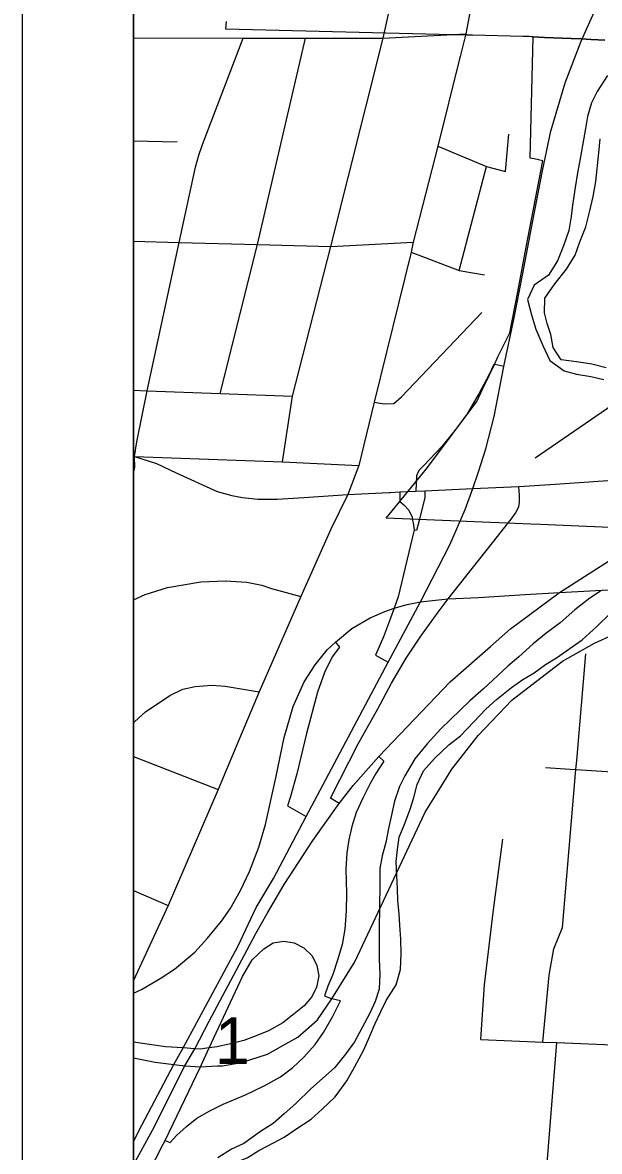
# Model space of a CAD drawing. Extents: x -18.8 to 34, y 0 to 22.
# Drawn here: x 23.417 to 23.937, y 15.898 to 16.917 of the extents above; entities that cross this region are included whole.
import ezdxf

# ---------------------------------------------------------------- set-up
doc = ezdxf.new("R2010")
doc.units = 0
for name, color, linetype in [('GM_X_City_Street', 7, 'Continuous'), ('GM_X_Corporation', 7, 'Continuous'), ('GM_X_County_Road', 7, 'Continuous'), ('GM_X_Interchange_Ramps', 7, 'Continuous'), ('GM_X_Interstate_Route', 7, 'Continuous'), ('GM_X_Minor_River', 7, 'Continuous'), ('GM_X_Section_Text', 7, 'Continuous'), ('GM_X_State_Route', 7, 'Continuous'), ('SH_Data', 7, 'Continuous')]:
    doc.layers.add(name, color=color, linetype=linetype)

msp = doc.modelspace()

# ---------------------------------------------------------------- linework, layer by layer
at = {"layer": 'GM_X_City_Street'}
for p, q in [((23.7419, 16.9026), (23.7515, 16.9457)), ((23.8523, 16.7824), (23.8554, 16.8161)), ((23.5167, 16.81), (23.5561, 16.8092)), ((23.8104, 16.6932), (23.8351, 16.7869)), ((23.5167, 16.2545), (23.593, 16.2247)), ((23.5167, 16.1336), (23.548, 16.1201))]:
    msp.add_line(p, q, dxfattribs=at)
for points in [[(23.5167, 16.9029), (23.6156, 16.9027), (23.6719, 16.9027), (23.7419, 16.9026), (23.8166, 16.9065)], [(23.5167, 16.5098), (23.5179, 16.5156), (23.5177, 16.5254), (23.5197, 16.5384), (23.529, 16.5846), (23.5579, 16.7183), (23.5726, 16.7863), (23.5755, 16.797), (23.5789, 16.8068), (23.6156, 16.9027)], [(23.5948, 16.5821), (23.6285, 16.7164), (23.6719, 16.9027)], [(23.6512, 16.5205), (23.6602, 16.5796), (23.6946, 16.7146), (23.7419, 16.9026)], [(23.879, 16.524), (23.9538, 16.5754), (24.0448, 16.638), (24.0902, 16.6692), (24.1768, 16.7216), (24.3322, 16.8061), (24.3481, 16.8134), (24.3508, 16.8146), (24.3514, 16.8152), (24.3521, 16.8161), (24.3526, 16.8174), (24.3532, 16.8205), (24.3539, 16.8254)], [(23.7911, 16.8051), (23.8351, 16.7869), (23.8523, 16.7824)], [(23.5167, 16.7194), (23.5579, 16.7183), (23.6285, 16.7164), (23.6946, 16.7146), (23.7691, 16.7186)], [(23.7671, 16.7095), (23.8104, 16.6932), (23.8333, 16.6891)], [(23.7337, 16.5744), (23.7427, 16.5727), (23.7516, 16.573), (23.7585, 16.5792), (23.8308, 16.6553)], [(23.5167, 16.585), (23.529, 16.5846), (23.5948, 16.5821), (23.6602, 16.5796)], [(23.5177, 16.5254), (23.6512, 16.5205), (23.7201, 16.5172)], [(23.5167, 16.3959), (23.5272, 16.4007), (23.5475, 16.407), (23.5773, 16.4121), (23.5997, 16.4131), (23.619, 16.412), (23.6326, 16.4092), (23.6413, 16.4062), (23.6677, 16.3991)], [(23.886, 15.997), (23.8917, 16.0573), (23.8957, 16.0812), (23.9037, 16.1003), (23.9158, 16.243), (23.9165, 16.2509), (23.9247, 16.3471)], [(23.5167, 16.2849), (23.5178, 16.2862), (23.5274, 16.2949), (23.5494, 16.3097), (23.5613, 16.3154), (23.5723, 16.3179), (23.5875, 16.3191), (23.5994, 16.3181), (23.63, 16.3128)], [(23.8882, 16.2448), (23.9107, 16.2433), (23.9158, 16.243), (23.967, 16.2396)], [(23.8299, 15.9993), (23.8333, 16.0486), (23.8415, 16.1164), (23.8499, 16.18)], [(23.8299, 15.9993), (23.886, 15.997), (23.8985, 15.9965), (24.0134, 15.9918), (24.0142, 15.9918), (24.029, 15.9918), (24.0409, 15.9953), (24.0741, 16.0047), (24.0864, 16.0082), (24.1043, 16.0107), (24.1094, 16.0108), (24.1126, 16.0109), (24.1271, 16.0097), (24.1911, 16.0046)], [(23.8616, 15.5255), (23.859, 15.5876), (23.8715, 15.7559), (23.8717, 15.7585), (23.882, 15.7917), (23.8842, 15.8191), (23.8847, 15.8241), (23.8985, 15.9965)]]:
    msp.add_lwpolyline(points, dxfattribs=at)
at = {"layer": 'GM_X_Corporation'}
for points in [[(23.9419, 16.901), (23.9296, 16.9016), (23.9205, 16.902), (23.9114, 16.9023), (23.8875, 16.9034), (23.8824, 16.9037), (23.8773, 16.9039), (23.8757, 16.904), (23.8737, 16.9041), (23.8678, 16.9043), (23.8225, 16.9054), (23.8165, 16.9055), (23.6001, 16.9108), (23.6005, 16.9177)], [(23.974, 16.46), (23.8837, 16.4638), (23.8751, 16.4641), (23.7445, 16.4695), (23.7782, 16.5109), (23.7819, 16.5153), (23.8263, 16.5749), (23.8319, 16.5865), (23.8343, 16.5913), (23.8376, 16.5984), (23.839, 16.6013), (23.8407, 16.6048), (23.841, 16.6056), (23.8455, 16.6158), (23.8561, 16.6369), (23.8633, 16.6738), (23.871, 16.714), (23.8858, 16.7921), (23.878, 16.7938), (23.8745, 16.7944), (23.8773, 16.9039), (23.8824, 16.9037), (23.8875, 16.9034), (23.9114, 16.9023), (23.9205, 16.902), (23.9296, 16.9016), (23.9419, 16.901)]]:
    msp.add_lwpolyline(points, dxfattribs=at)
at = {"layer": 'GM_X_County_Road'}
msp.add_line((23.8166, 16.9065), (23.8114, 16.8862), dxfattribs=at)
for points in [[(23.8857, 17.5464), (23.8792, 17.4794), (23.876, 17.4314), (23.8714, 17.3668), (23.8676, 17.316), (23.8672, 17.3094), (23.8539, 17.1368), (23.8508, 17.1016), (23.849, 17.0852), (23.846, 17.0691), (23.824, 16.9468), (23.8166, 16.9065)], [(23.8114, 16.8862), (23.8108, 16.8841), (23.7911, 16.8051), (23.7691, 16.7186), (23.7671, 16.7095), (23.7337, 16.5744), (23.7201, 16.5172), (23.7101, 16.4909), (23.6946, 16.4598), (23.6677, 16.3991), (23.63, 16.3128), (23.6122, 16.2707), (23.593, 16.2247), (23.548, 16.1201), (23.5167, 16.0526)], [(23.5177, 16.5254), (23.5376, 16.5188), (23.5552, 16.5106), (23.5922, 16.4936), (23.6055, 16.4902), (23.6149, 16.4884), (23.629, 16.4868), (23.6464, 16.4868), (23.6703, 16.4883)], [(23.7796, 16.4943), (23.8228, 16.4964), (23.8643, 16.4982), (23.897, 16.5004), (23.979, 16.5059), (24.0402, 16.5062), (24.0832, 16.5048), (24.1329, 16.5028), (24.1527, 16.5011)], [(23.6703, 16.4883), (23.7101, 16.4909), (23.7472, 16.4929)], [(23.7472, 16.4929), (23.7481, 16.4929), (23.7568, 16.4933), (23.7713, 16.4939), (23.7796, 16.4943)]]:
    msp.add_lwpolyline(points, dxfattribs=at)
at = {"layer": 'GM_X_Interchange_Ramps'}
for p, q in [((23.8509, 16.6065), (23.8427, 16.6082)), ((23.7716, 16.501), (23.7713, 16.4939)), ((23.7568, 16.4933), (23.7568, 16.4848))]:
    msp.add_line(p, q, dxfattribs=at)
for points in [[(23.8427, 16.6082), (23.8416, 16.6084), (23.8374, 16.5991), (23.8281, 16.5818)], [(23.8281, 16.5818), (23.8275, 16.5808), (23.8176, 16.5638), (23.8066, 16.5487), (23.7948, 16.5344), (23.784, 16.5228), (23.7785, 16.5171), (23.7741, 16.5126), (23.7721, 16.5079), (23.7716, 16.501)], [(23.7796, 16.4943), (23.7796, 16.4884), (23.7743, 16.4676)], [(23.8537, 16.4641), (23.8575, 16.4688), (23.8614, 16.4742), (23.8644, 16.4798), (23.865, 16.4841), (23.865, 16.4878), (23.8649, 16.4907), (23.8646, 16.4941), (23.8643, 16.4982)], [(23.7568, 16.4848), (23.7605, 16.4817), (23.7652, 16.4769), (23.768, 16.4705), (23.7685, 16.4679)], [(23.7685, 16.4679), (23.7689, 16.4653), (23.7699, 16.4592), (23.7554, 16.3988), (23.7517, 16.3884), (23.7486, 16.3795), (23.7423, 16.3627), (23.7349, 16.346), (23.7463, 16.3396)], [(23.7022, 16.2122), (23.6943, 16.217), (23.7194, 16.266), (23.737, 16.2976), (23.7494, 16.3207), (23.7627, 16.3434), (23.776, 16.3631), (23.7914, 16.3848), (23.8006, 16.3968), (23.845, 16.4531), (23.8537, 16.4641)], [(23.7743, 16.4676), (23.7719, 16.4585), (23.7699, 16.4592)], [(23.6988, 16.3577), (23.7026, 16.3533), (23.6959, 16.3445), (23.6889, 16.3304), (23.6826, 16.3127), (23.6729, 16.2755), (23.664, 16.2389), (23.6582, 16.2184), (23.6555, 16.2102), (23.6726, 16.2006)], [(23.738, 16.2546), (23.7426, 16.2505), (23.7353, 16.2392), (23.73, 16.2295), (23.7236, 16.217), (23.7177, 16.2041), (23.7135, 16.1916), (23.7108, 16.1795), (23.709, 16.1676), (23.7083, 16.153), (23.7089, 16.1313), (23.7086, 16.1154), (23.7072, 16.0987), (23.7048, 16.085), (23.7008, 16.071), (23.6965, 16.0579), (23.6919, 16.0474), (23.6889, 16.0388), (23.6957, 16.036)], [(23.5453, 15.9083), (23.5771, 15.9745), (23.585, 15.9917), (23.6149, 16.0561), (23.6239, 16.0711), (23.6344, 16.0812), (23.6428, 16.0865), (23.6522, 16.0881), (23.6617, 16.0864), (23.6704, 16.0819), (23.6779, 16.0749), (23.6822, 16.066), (23.6838, 16.0566), (23.6817, 16.0463), (23.6772, 16.0375), (23.6708, 16.0298), (23.6616, 16.0224), (23.6515, 16.0144), (23.6385, 16.0072), (23.6273, 16.0026), (23.6161, 15.9983), (23.6031, 15.995), (23.5919, 15.9926), (23.5854, 15.9918)], [(23.5453, 15.9083), (23.5498, 15.9063), (23.5555, 15.9126), (23.5646, 15.9207), (23.5738, 15.9282), (23.5855, 15.935), (23.5977, 15.9408), (23.6178, 15.9494), (23.6345, 15.9576), (23.6493, 15.9657), (23.6603, 15.9739), (23.6704, 15.9833), (23.6806, 15.9948), (23.6882, 16.0055), (23.6962, 16.0196), (23.7033, 16.0341), (23.6957, 16.036)], [(23.5847, 15.9917), (23.5791, 15.9909), (23.5769, 15.9906), (23.572, 15.991), (23.5614, 15.9917), (23.5456, 15.9927), (23.5167, 15.9968)], [(23.5167, 15.8582), (23.5296, 15.8778), (23.5436, 15.9049), (23.5453, 15.9083)]]:
    msp.add_lwpolyline(points, dxfattribs=at)
at = {"layer": 'GM_X_Interstate_Route'}
for points in [[(23.8509, 16.6065), (23.86, 16.6503), (23.8675, 16.689), (23.8769, 16.7378), (23.8856, 16.7829), (23.8932, 16.8187), (23.9061, 16.8623), (23.9204, 16.8999), (23.9323, 16.9262)], [(23.5167, 15.9072), (23.5243, 15.9219), (23.5531, 15.9767), (23.5614, 15.9917), (23.6107, 16.0833), (23.6275, 16.1185), (23.6429, 16.1446), (23.6726, 16.2006), (23.7463, 16.3396), (23.7756, 16.3942), (23.8019, 16.4455), (23.8158, 16.4775), (23.8228, 16.4964), (23.828, 16.5115), (23.8346, 16.5321), (23.8421, 16.5613), (23.8509, 16.6065)], [(23.8386, 16.3539), (23.8567, 16.3698), (23.9009, 16.4027), (23.9526, 16.4357), (24.0061, 16.4655), (24.0419, 16.4838)], [(23.6272, 16.0949), (23.6373, 16.1129), (23.6526, 16.139), (23.6785, 16.1787), (23.7022, 16.2122), (23.715, 16.2285), (23.738, 16.2546), (23.8023, 16.3221), (23.8386, 16.3539)], [(23.585, 16.0157), (23.6191, 16.0803), (23.6272, 16.0949)], [(23.5167, 15.8861), (23.5338, 15.9175), (23.5631, 15.9754), (23.572, 15.991), (23.585, 16.0157)]]:
    msp.add_lwpolyline(points, dxfattribs=at)
at = {"layer": 'GM_X_Minor_River'}
for points in [[(23.9442, 16.869), (23.9348, 16.8547), (23.9297, 16.8442), (23.9261, 16.8321), (23.9244, 16.8211), (23.9218, 16.8059), (23.9193, 16.7923), (23.9172, 16.7813), (23.915, 16.768), (23.9128, 16.7521), (23.9115, 16.7419), (23.9093, 16.729), (23.9045, 16.7154), (23.8993, 16.7018), (23.8911, 16.689), (23.8781, 16.6798), (23.8721, 16.667), (23.8757, 16.6532), (23.8796, 16.6402), (23.8858, 16.6253), (23.8923, 16.6118), (23.9051, 16.6025), (23.9164, 16.5996), (23.9293, 16.5975), (23.941, 16.5946)], [(23.9431, 16.6052), (23.9302, 16.6085), (23.9162, 16.6106), (23.9026, 16.6124), (23.8952, 16.6236), (23.8932, 16.6354), (23.8899, 16.6453), (23.8875, 16.6549), (23.8877, 16.6682), (23.8967, 16.681), (23.9072, 16.6944), (23.915, 16.7068), (23.9194, 16.7189), (23.9246, 16.7325), (23.9283, 16.7469), (23.9312, 16.7598), (23.9337, 16.7734), (23.9365, 16.7992), (23.9375, 16.8117)], [(23.9378, 16.4038), (23.9282, 16.3975), (23.9147, 16.3868), (23.9016, 16.3752), (23.8885, 16.3656), (23.8773, 16.3563), (23.8642, 16.3444), (23.8545, 16.3362), (23.8449, 16.3273), (23.8325, 16.3157), (23.8202, 16.3049), (23.7939, 16.2796), (23.7815, 16.2661), (23.7706, 16.2526), (23.7616, 16.2372), (23.7565, 16.2274), (23.7521, 16.2142), (23.7492, 16.2006), (23.7467, 16.1896), (23.7442, 16.1771), (23.7409, 16.165), (23.7388, 16.1536), (23.7389, 16.1384), (23.7382, 16.0993), (23.7383, 16.0852), (23.7384, 16.0719), (23.7389, 16.0582), (23.7383, 16.0446), (23.7347, 16.0336), (23.7299, 16.0231), (23.7228, 16.0095), (23.7162, 15.9971), (23.708, 15.9862), (23.6983, 15.9739), (23.6871, 15.9642), (23.6767, 15.9549), (23.6631, 15.9415), (23.6527, 15.9322), (23.6427, 15.9236), (23.6312, 15.9162), (23.6162, 15.9055), (23.6051, 15.9004), (23.5928, 15.8926)], [(23.7161, 15.9743), (23.7244, 15.9901), (23.7295, 16.0018), (23.7347, 16.0138), (23.7398, 16.0244), (23.7446, 16.0346), (23.7535, 16.0485), (23.7576, 16.0624), (23.7582, 16.0765), (23.7577, 16.0898), (23.7568, 16.1024), (23.7563, 16.1126), (23.755, 16.1245), (23.7548, 16.1355), (23.7542, 16.1469), (23.7537, 16.1598), (23.7547, 16.1708), (23.7564, 16.1818), (23.7616, 16.1943), (23.7664, 16.2071), (23.7696, 16.2177), (23.7725, 16.2294), (23.7784, 16.2418), (23.7881, 16.2527), (23.8012, 16.265), (23.8116, 16.2731), (23.8236, 16.2858), (23.8345, 16.2974), (23.8441, 16.306), (23.8576, 16.3168), (23.868, 16.3242), (23.878, 16.3301), (23.8883, 16.3375), (23.8983, 16.3437), (23.9214, 16.36), (23.9345, 16.3719), (23.9469, 16.3839)], [(23.5167, 15.7932), (23.5203, 15.7929), (23.5302, 15.7946), (23.5414, 15.8008), (23.5503, 15.8106), (23.5604, 15.8241), (23.5663, 15.8346), (23.5737, 15.8477), (23.5797, 15.8613), (23.5852, 15.8711), (23.5964, 15.8823), (23.6063, 15.8874), (23.6193, 15.8925), (23.6297, 15.8991), (23.6431, 15.9061), (23.6527, 15.9112), (23.6631, 15.9183), (23.6769, 15.9275), (23.6869, 15.9364), (23.6985, 15.9476), (23.709, 15.9619), (23.7161, 15.9743)]]:
    msp.add_lwpolyline(points, dxfattribs=at)
at = {"layer": 'GM_X_State_Route'}
for points in [[(23.5167, 20.9), (23.5167, 15.5002)], [(23.5167, 16.041), (23.5239, 16.0444), (23.5409, 16.0542), (23.5538, 16.0627), (23.572, 16.0782), (23.5836, 16.0908), (23.5961, 16.1059), (23.6039, 16.1173), (23.6131, 16.1337), (23.6214, 16.1509), (23.6299, 16.1729), (23.6359, 16.1934), (23.6452, 16.2354), (23.6526, 16.2717), (23.6608, 16.2996), (23.6706, 16.3221), (23.6805, 16.3374), (23.6915, 16.3507), (23.6988, 16.3577), (23.7135, 16.37), (23.7301, 16.3796), (23.7433, 16.3855), (23.7517, 16.3884), (23.7637, 16.3916), (23.7756, 16.3942), (23.7892, 16.3957), (23.8006, 16.3968), (23.8278, 16.3981), (23.87, 16.4007), (23.9009, 16.4027), (24.1037, 16.4138)], [(23.5921, 15.9754), (23.5971, 15.9756), (23.6141, 15.9784), (23.6375, 15.9862), (23.6515, 15.9938), (23.6649, 16.0015), (23.6827, 16.0169), (23.6957, 16.036), (23.7163, 16.0695), (23.7798, 16.2045), (23.7902, 16.2212), (23.8039, 16.2431), (23.8275, 16.2735), (23.8579, 16.3055), (23.9037, 16.3406), (23.9324, 16.3568), (23.9667, 16.3726), (24.006, 16.3852), (24.0509, 16.3949), (24.1061, 16.4035), (24.1481, 16.4104), (24.153, 16.4111)], [(23.5167, 15.9827), (23.5362, 15.9789), (23.5531, 15.9767), (23.5631, 15.9754), (23.5771, 15.9745), (23.5921, 15.9754)]]:
    msp.add_lwpolyline(points, dxfattribs=at)
at = {"layer": 'SH_Data'}
for points in [[(23.4167, 21), (30.4167, 21), (30.4167, 14), (23.4167, 14)], [(23.5167, 20.9), (30.3167, 20.9), (30.3167, 14.1), (23.5167, 14.1)]]:
    msp.add_lwpolyline(points, close=True, dxfattribs=at)

# ---------------------------------------------------------------- texts
at = {"layer": 'GM_X_Section_Text'}
msp.add_text('1', height=0.0419, rotation=0, dxfattribs=at).set_placement((23.5903, 15.9773))

doc.saveas('drawing.dxf')
